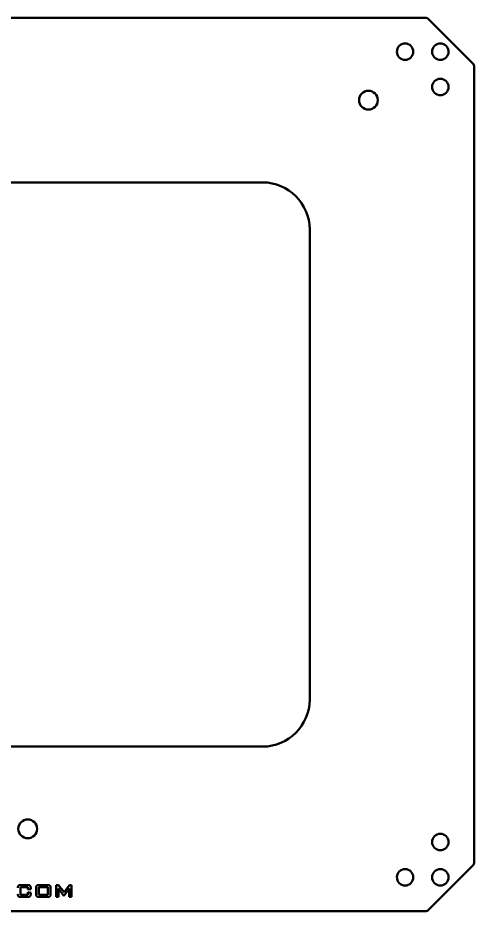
# Model space of a CAD drawing. Header units: millimetres. Extents: x -70 to 310, y -13 to 367.
# Drawn here: x 115.4 to 309.6, y -12.8 to 367.2 of the extents above; entities that cross this region are included whole.
import ezdxf

# ---------------------------------------------------------------- set-up
doc = ezdxf.new("R2010")
doc.units = ezdxf.units.MM
doc.layers.add('Visible (ISO)', color=7, linetype='Continuous', lineweight=50)

msp = doc.modelspace()

# ---------------------------------------------------------------- linework, layer by layer
at = {"layer": 'Visible (ISO)'}
for p, q in [((-49.59, 367.21), (288.76, 367.21)), ((290.17, 366.63), (309, 347.8)), ((309.58, 346.38), (309.58, 8.04)), ((19.58, 297.21), (219.58, 297.21)), ((239.58, 277.21), (239.58, 77.21)), ((219.58, 57.21), (19.58, 57.21)), ((309, 6.63), (290.17, -12.2)), ((119.67, -2.63), (116.54, -2.63)), ((116.54, -2.63), (116.54, -5.79)), ((116.61, -1.73), (119.6, -1.73)), ((119.67, -3.57), (119.67, -2.63)), ((120.84, -3.39), (119.67, -3.57)), ((120.84, -2.91), (120.84, -3.39)), ((123.13, -5.55), (123.13, -2.91)), ((128.13, -2.63), (124.3, -2.63)), ((124.3, -2.63), (124.3, -5.79)), ((124.37, -1.73), (128.06, -1.73)), ((128.13, -5.79), (128.13, -2.63)), ((129.29, -2.91), (129.29, -5.55)), ((131.73, -6.73), (131.73, -1.73)), ((131.73, -1.73), (132.67, -1.73)), ((132.67, -1.73), (135.03, -4.75)), ((132.67, -3.64), (132.67, -6.73)), ((134.83, -6.13), (132.94, -3.62)), ((135.03, -4.75), (137.33, -1.73)), ((136.93, -3.63), (135.06, -6.13)), ((137.18, -6.73), (137.18, -3.64)), ((137.33, -1.73), (138.26, -1.73)), ((138.26, -1.73), (138.26, -6.73)), ((116.54, -5.79), (119.67, -5.79)), ((119.6, -6.73), (116.61, -6.73)), ((119.67, -5.79), (119.67, -4.71)), ((119.67, -4.71), (120.84, -4.96)), ((120.84, -4.96), (120.84, -5.55)), ((124.3, -5.79), (128.13, -5.79)), ((128.06, -6.73), (124.37, -6.73)), ((132.67, -6.73), (131.73, -6.73)), ((135.06, -6.13), (134.83, -6.13)), ((138.26, -6.73), (137.18, -6.73)), ((288.76, -12.79), (-49.59, -12.79))]:
    msp.add_line(p, q, dxfattribs=at)
at = {"layer": 'Visible (ISO)', "flags": 128}
for points in [[(115.38, -2.91), (115.38, -2.8), (115.38, -2.7), (115.39, -2.6), (115.41, -2.5), (115.42, -2.42), (115.44, -2.34), (115.46, -2.26), (115.49, -2.19), (115.52, -2.13), (115.55, -2.07), (115.59, -2.02), (115.63, -1.98), (115.68, -1.94), (115.73, -1.9), (115.79, -1.87), (115.85, -1.84), (115.93, -1.81), (116.01, -1.79), (116.09, -1.77), (116.18, -1.76), (116.28, -1.74), (116.39, -1.74), (116.5, -1.73), (116.61, -1.73)], [(119.6, -1.73), (119.72, -1.73), (119.83, -1.74), (119.93, -1.74), (120.03, -1.76), (120.12, -1.77), (120.21, -1.79), (120.28, -1.81), (120.36, -1.84), (120.42, -1.87), (120.48, -1.9), (120.53, -1.94), (120.58, -1.98), (120.62, -2.02), (120.66, -2.07), (120.69, -2.13), (120.72, -2.19), (120.75, -2.26), (120.77, -2.34), (120.79, -2.42), (120.81, -2.5), (120.82, -2.6), (120.83, -2.7), (120.84, -2.8), (120.84, -2.91)], [(123.13, -2.91), (123.14, -2.8), (123.14, -2.7), (123.15, -2.6), (123.16, -2.5), (123.18, -2.42), (123.2, -2.34), (123.22, -2.26), (123.25, -2.19), (123.28, -2.13), (123.31, -2.07), (123.35, -2.02), (123.39, -1.98), (123.44, -1.94), (123.49, -1.9), (123.55, -1.87), (123.61, -1.84), (123.68, -1.81), (123.76, -1.79), (123.85, -1.77), (123.94, -1.76), (124.04, -1.74), (124.14, -1.74), (124.25, -1.73), (124.37, -1.73)], [(128.06, -1.73), (128.17, -1.73), (128.28, -1.74), (128.39, -1.74), (128.49, -1.76), (128.58, -1.77), (128.66, -1.79), (128.74, -1.81), (128.82, -1.84), (128.88, -1.87), (128.94, -1.9), (128.99, -1.94), (129.04, -1.98), (129.08, -2.02), (129.12, -2.07), (129.15, -2.13), (129.18, -2.19), (129.21, -2.26), (129.23, -2.34), (129.25, -2.42), (129.26, -2.5), (129.28, -2.6), (129.29, -2.7), (129.29, -2.8), (129.29, -2.91)], [(132.94, -3.62), (132.92, -3.6), (132.91, -3.57), (132.89, -3.55), (132.88, -3.53), (132.86, -3.51), (132.85, -3.48), (132.83, -3.46), (132.82, -3.44), (132.8, -3.42), (132.79, -3.4), (132.78, -3.38), (132.77, -3.36), (132.75, -3.33), (132.74, -3.31), (132.73, -3.29), (132.72, -3.27), (132.71, -3.25), (132.7, -3.23), (132.69, -3.21), (132.68, -3.19), (132.67, -3.17), (132.66, -3.15), (132.65, -3.13), (132.64, -3.11)], [(132.64, -3.11), (132.65, -3.14), (132.65, -3.16), (132.65, -3.19), (132.65, -3.21), (132.66, -3.24), (132.66, -3.26), (132.66, -3.28), (132.66, -3.31), (132.66, -3.33), (132.66, -3.35), (132.67, -3.37), (132.67, -3.39), (132.67, -3.42), (132.67, -3.44), (132.67, -3.46), (132.67, -3.48), (132.67, -3.5), (132.67, -3.52), (132.67, -3.54), (132.67, -3.56), (132.67, -3.58), (132.67, -3.6), (132.67, -3.62), (132.67, -3.64)], [(137.23, -3.11), (137.21, -3.14), (137.2, -3.17), (137.18, -3.2), (137.17, -3.23), (137.15, -3.25), (137.14, -3.28), (137.13, -3.31), (137.11, -3.33), (137.1, -3.36), (137.09, -3.38), (137.07, -3.4), (137.06, -3.42), (137.05, -3.45), (137.04, -3.47), (137.03, -3.48), (137.02, -3.5), (137, -3.52), (136.99, -3.54), (136.98, -3.56), (136.97, -3.57), (136.96, -3.59), (136.95, -3.6), (136.94, -3.62), (136.93, -3.63)], [(137.18, -3.64), (137.18, -3.62), (137.18, -3.61), (137.18, -3.59), (137.19, -3.58), (137.19, -3.56), (137.19, -3.54), (137.19, -3.52), (137.19, -3.5), (137.19, -3.48), (137.19, -3.46), (137.19, -3.44), (137.2, -3.41), (137.2, -3.39), (137.2, -3.37), (137.2, -3.34), (137.21, -3.32), (137.21, -3.29), (137.21, -3.27), (137.21, -3.24), (137.22, -3.22), (137.22, -3.19), (137.22, -3.16), (137.23, -3.13), (137.23, -3.11)], [(116.61, -6.73), (116.5, -6.73), (116.39, -6.72), (116.28, -6.71), (116.18, -6.7), (116.09, -6.69), (116.01, -6.67), (115.93, -6.64), (115.85, -6.62), (115.79, -6.59), (115.73, -6.56), (115.68, -6.52), (115.63, -6.48), (115.59, -6.44), (115.55, -6.39), (115.52, -6.33), (115.49, -6.27), (115.46, -6.2), (115.44, -6.12), (115.42, -6.04), (115.41, -5.96), (115.39, -5.86), (115.38, -5.76), (115.38, -5.66), (115.38, -5.55)], [(120.84, -5.55), (120.84, -5.66), (120.83, -5.76), (120.82, -5.86), (120.81, -5.96), (120.79, -6.04), (120.77, -6.12), (120.75, -6.2), (120.72, -6.27), (120.69, -6.33), (120.66, -6.39), (120.62, -6.44), (120.58, -6.48), (120.53, -6.52), (120.48, -6.56), (120.42, -6.59), (120.36, -6.62), (120.28, -6.64), (120.21, -6.67), (120.12, -6.69), (120.03, -6.7), (119.93, -6.71), (119.83, -6.72), (119.72, -6.73), (119.6, -6.73)], [(124.37, -6.73), (124.25, -6.73), (124.14, -6.72), (124.04, -6.71), (123.94, -6.7), (123.85, -6.69), (123.76, -6.67), (123.68, -6.64), (123.61, -6.62), (123.55, -6.59), (123.49, -6.56), (123.44, -6.52), (123.39, -6.48), (123.35, -6.44), (123.31, -6.39), (123.28, -6.33), (123.25, -6.27), (123.22, -6.2), (123.2, -6.12), (123.18, -6.04), (123.16, -5.96), (123.15, -5.86), (123.14, -5.76), (123.14, -5.66), (123.13, -5.55)], [(129.29, -5.55), (129.29, -5.66), (129.29, -5.76), (129.28, -5.86), (129.26, -5.96), (129.25, -6.04), (129.23, -6.12), (129.21, -6.2), (129.18, -6.27), (129.15, -6.33), (129.12, -6.39), (129.08, -6.44), (129.04, -6.48), (128.99, -6.52), (128.94, -6.56), (128.88, -6.59), (128.82, -6.62), (128.74, -6.64), (128.66, -6.67), (128.58, -6.69), (128.49, -6.7), (128.39, -6.71), (128.28, -6.72), (128.17, -6.73), (128.06, -6.73)]]:
    msp.add_lwpolyline(points, dxfattribs=at)
at = {"layer": 'Visible (ISO)'}
for centre, radius in [((280.19, 352.82), 3.5), ((295.19, 352.82), 3.5), ((295.19, 337.82), 3.5), ((264.58, 332.21), 4), ((119.58, 22.21), 4), ((295.19, 16.6), 3.5), ((280.19, 1.6), 3.5), ((295.19, 1.6), 3.5)]:
    msp.add_circle(centre, radius, dxfattribs=at)
for centre, radius, start, end in [((288.76, 365.21), 2, 45, 90), ((307.58, 346.38), 2, 0, 45), ((219.58, 277.21), 20, 0, 90), ((219.58, 77.21), 20, 270, 0), ((307.58, 8.04), 2, 315, 0), ((288.76, -10.79), 2, 270, 315)]:
    msp.add_arc(centre, radius, start, end, dxfattribs=at)

doc.saveas('drawing.dxf')
